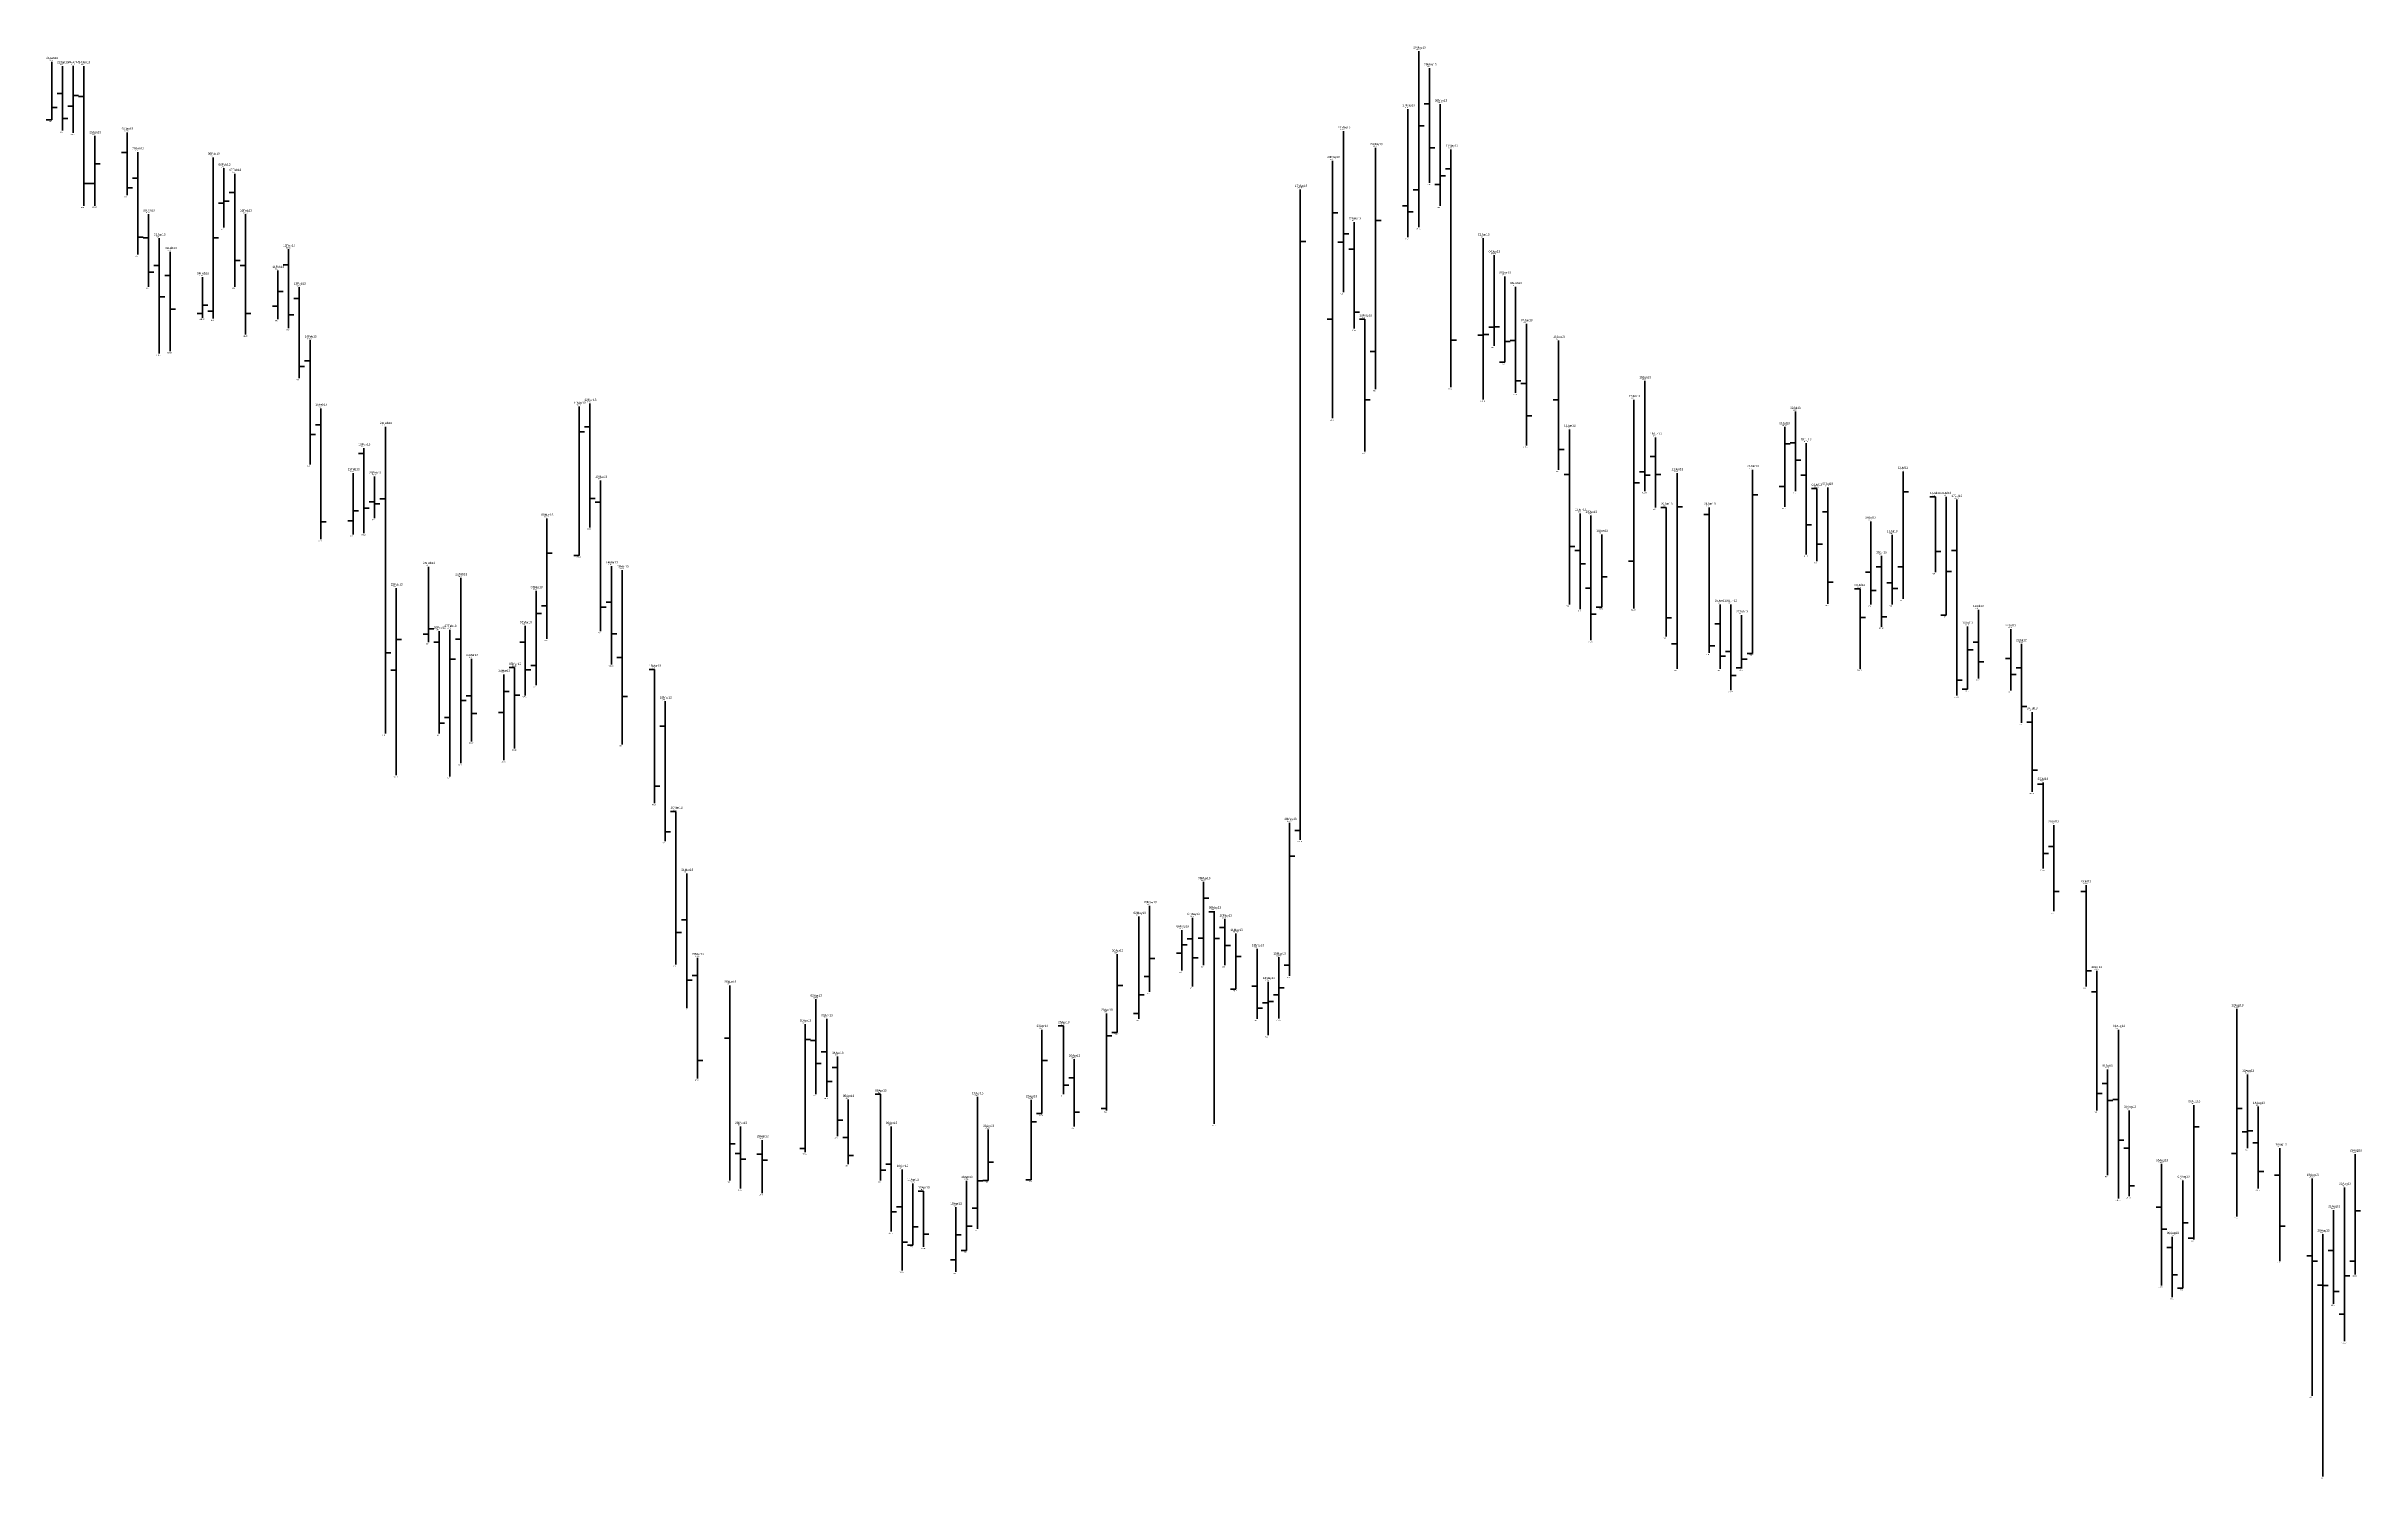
# Model space of a CAD drawing. Header units: inches. Extents: x 0 to 30000, y -20 to 2443.
# Drawn here: x 14121.5 to 14336.6, y 214.8 to 347.8 of the extents above; entities that cross this region are included whole.
import ezdxf

# ---------------------------------------------------------------- set-up
doc = ezdxf.new("R2010")
doc.units = ezdxf.units.IN
doc.header["$MEASUREMENT"] = 0
for name, color, linetype in [('DATE', 7, 'Continuous'), ('Graph', 7, 'Continuous'), ('Rate', 7, 'Continuous')]:
    doc.layers.add(name, color=color, linetype=linetype)
doc.styles.get("Standard").update_dxf_attribs({"font": 'arial.ttf'})

msp = doc.modelspace()

# ---------------------------------------------------------------- linework, layer by layer
at = {"layer": 'Graph', "color": 3, "lineweight": 35}
for p, q in [((14122, 346.4), (14122, 341)), ((14249, 347.375), (14249, 331.025)), ((14124, 346.025), (14124, 339.8)), ((14122, 342.15), (14122.5, 342.15)), ((14124, 342.275), (14123.5, 342.275)), ((14124, 343.275), (14124.5, 343.275)), ((14251, 342.45), (14251, 333)), ((14122, 341), (14121.5, 341)), ((14242, 339.95), (14242, 325)), ((14249, 340.45), (14249.5, 340.45)), ((14126, 339.5), (14126, 333.025)), ((14245, 338.4), (14245, 316)), ((14126, 336.925), (14126.5, 336.925)), ((14137, 337.5), (14137, 322.55)), ((14138, 336.5), (14138, 331)), ((14241, 337.2), (14241, 313.3)), ((14251, 335.8), (14251.5, 335.8)), ((14126, 335.075), (14125.5, 335.075)), ((14138, 333.45), (14138.5, 333.45)), ((14238, 334.525), (14238, 274.125)), ((14249, 334.5), (14248.5, 334.5)), ((14251, 335), (14250.5, 335)), ((14138, 333.275), (14137.5, 333.275)), ((14241, 332.35), (14241.5, 332.35)), ((14245, 331.65), (14245.5, 331.65)), ((14137, 330.05), (14137.5, 330.05)), ((14238, 329.7), (14238.5, 329.7)), ((14242, 329.625), (14241.5, 329.625)), ((14242, 330.4), (14242.5, 330.4)), ((14255, 330), (14255, 315.025)), ((14143, 327), (14143, 322.5)), ((14256, 328.425), (14256, 320)), ((14136, 326.4), (14136, 322.625)), ((14143, 325.05), (14143.5, 325.05)), ((14257, 326.45), (14257, 318.5)), ((14136, 323), (14135.5, 323)), ((14136, 323.8), (14136.5, 323.8)), ((14137, 323.225), (14136.5, 323.225)), ((14143, 323.7), (14142.5, 323.7)), ((14241, 322.5), (14240.5, 322.5)), ((14255, 321), (14254.5, 321)), ((14255, 321.05), (14255.5, 321.05)), ((14256, 321.75), (14255.5, 321.75)), ((14256, 321.775), (14256.5, 321.775)), ((14245, 319.5), (14244.5, 319.5)), ((14257, 318.5), (14256.5, 318.5)), ((14257, 320.425), (14257.5, 320.425)), ((14171, 314.375), (14171, 300.525)), ((14269, 315), (14269, 295.625)), ((14171, 312.025), (14171.5, 312.025)), ((14283, 312.475), (14283, 305.05)), ((14283, 310.9), (14283.5, 310.9)), ((14150, 308.2), (14150, 302.5)), ((14273, 308.2), (14273, 290)), ((14280, 308.5), (14280, 291.45)), ((14294, 308.35), (14294, 296.5)), ((14269, 307.3), (14269.5, 307.3)), ((14280, 306.175), (14280.5, 306.175)), ((14283, 306.95), (14282.5, 306.95)), ((14294, 306.45), (14294.5, 306.45)), ((14298, 306), (14298, 295)), ((14150, 303.75), (14149.5, 303.75)), ((14150, 304.7), (14150.5, 304.7)), ((14168, 303.975), (14168, 292.8)), ((14273, 305.05), (14273.5, 305.05)), ((14266, 302.5), (14266, 295.75)), ((14157, 299.5), (14157, 292.5)), ((14168, 300.75), (14168.5, 300.75)), ((14171, 300.525), (14170.5, 300.525)), ((14269, 300), (14268.5, 300)), ((14294, 299.475), (14293.5, 299.475)), ((14298, 299.05), (14298.5, 299.05)), ((14154, 297.5), (14154, 280.125)), ((14167, 297.25), (14167, 288.5)), ((14266, 298.55), (14266.5, 298.55)), ((14167, 295.15), (14167.5, 295.15)), ((14168, 295.875), (14167.5, 295.875)), ((14266, 295.75), (14265.5, 295.75)), ((14279, 295), (14279, 290.05)), ((14298, 295), (14297.5, 295)), ((14154, 292.725), (14154.5, 292.725)), ((14157, 293.225), (14156.5, 293.225)), ((14157, 293.725), (14157.5, 293.725)), ((14159, 293.65), (14159, 280)), ((14300, 293.95), (14300, 288.125)), ((14159, 290.925), (14159.5, 290.925)), ((14273, 292.325), (14272.5, 292.325)), ((14279, 290.925), (14279.5, 290.925)), ((14280, 291.45), (14279.5, 291.45)), ((14300, 291.775), (14300.5, 291.775)), ((14154, 289.9), (14153.5, 289.9)), ((14164, 289.5), (14164, 281.525)), ((14167, 290.325), (14166.5, 290.325)), ((14279, 290.1), (14278.5, 290.1)), ((14164, 287.9), (14164.5, 287.9)), ((14300, 288.125), (14299.5, 288.125)), ((14159, 285.5), (14158.5, 285.5)), ((14164, 285.95), (14163.5, 285.95)), ((14237, 275.725), (14237, 261.5)), ((14238, 275), (14237.5, 275)), ((14237, 272.625), (14237.5, 272.625)), ((14229, 270.225), (14229, 262.5)), ((14223, 267), (14223, 257.5)), ((14224, 268), (14224, 260)), ((14229, 268.7), (14229.5, 268.7)), ((14227, 265.75), (14227, 262)), ((14229, 265), (14228.5, 265)), ((14232, 265.425), (14232, 260.25)), ((14221, 263.5), (14221, 256.25)), ((14224, 263.125), (14224.5, 263.125)), ((14227, 263.6), (14226.5, 263.6)), ((14227, 264.375), (14227.5, 264.375)), ((14232, 263.3), (14232.5, 263.3)), ((14236, 263.225), (14236, 257.525)), ((14237, 262.5), (14236.5, 262.5)), ((14221, 260.6), (14221.5, 260.6)), ((14224, 261.45), (14223.5, 261.45)), ((14235, 260.95), (14235, 256)), ((14236, 260.4), (14236.5, 260.4)), ((14223, 259.725), (14223.5, 259.725)), ((14232, 260.25), (14231.5, 260.25)), ((14235, 259), (14234.5, 259)), ((14235, 259.125), (14235.5, 259.125)), ((14236, 259.75), (14235.5, 259.75)), ((14325, 258.425), (14325, 239.15)), ((14192, 257), (14192, 245.125)), ((14214, 256.5), (14214, 248.7)), ((14220, 258), (14220, 249)), ((14221, 256.25), (14220.5, 256.25)), ((14223, 258), (14222.5, 258)), ((14192, 255.575), (14192.5, 255.575)), ((14220, 255.925), (14220.5, 255.925)), ((14214, 253.65), (14214.5, 253.65)), ((14326, 252.35), (14326, 245.5)), ((14208, 250.25), (14208, 238)), ((14213, 249.975), (14213, 242.55)), ((14213, 247.95), (14213.5, 247.95)), ((14214, 248.7), (14213.5, 248.7)), ((14220, 249.175), (14219.5, 249.175)), ((14321, 249.5), (14321, 237)), ((14321, 247.475), (14321.5, 247.475)), ((14325, 249.175), (14325.5, 249.175)), ((14192, 245.45), (14191.5, 245.45)), ((14209, 247.225), (14209, 242.5)), ((14326, 247), (14325.5, 247)), ((14326, 247.1), (14326.5, 247.1)), ((14209, 244.2), (14209.5, 244.2)), ((14325, 245), (14324.5, 245)), ((14336, 244.95), (14336, 233.775)), ((14202, 242.225), (14202, 236.5)), ((14207, 242.475), (14207, 236)), ((14208, 242.475), (14208.5, 242.475)), ((14209, 242.5), (14208.5, 242.5)), ((14213, 242.55), (14212.5, 242.55)), ((14320, 242.5), (14320, 232.5)), ((14335, 241.85), (14335, 227.575)), ((14206, 240), (14206, 234)), ((14208, 239.925), (14207.5, 239.925)), ((14336, 239.675), (14336.5, 239.675)), ((14202, 238.175), (14202.5, 238.175)), ((14206, 237.45), (14206.5, 237.45)), ((14207, 238.25), (14207.5, 238.25)), ((14320, 238.55), (14320.5, 238.55)), ((14321, 237.125), (14320.5, 237.125)), ((14202, 236.5), (14201.5, 236.5)), ((14206, 235.125), (14205.5, 235.125)), ((14207, 236), (14206.5, 236)), ((14336, 235), (14335.5, 235)), ((14320, 232.5), (14319.5, 232.5)), ((14335, 233.65), (14335.5, 233.65)), ((14335, 230.075), (14334.5, 230.075))]:
    msp.add_line(p, q, dxfattribs=at)
at = {"layer": 'Graph', "color": 1, "lineweight": 35}
for p, q in [((14123, 346), (14123, 340)), ((14125, 346), (14125, 333)), ((14250, 345.8), (14250, 335.15)), ((14123, 343.45), (14122.5, 343.45)), ((14125, 343.175), (14124.5, 343.175)), ((14250, 342.5), (14249.5, 342.5)), ((14123, 341.125), (14123.5, 341.125)), ((14248, 342), (14248, 330.1)), ((14129, 337.975), (14128.5, 337.975)), ((14129, 339.825), (14129, 334)), ((14130, 338), (14130, 328.5)), ((14250, 338.4), (14250.5, 338.4)), ((14252, 338.25), (14252, 316.175)), ((14130, 335.575), (14129.5, 335.575)), ((14139, 336), (14139, 325.5)), ((14252, 336.45), (14251.5, 336.45)), ((14125, 335.1), (14125.5, 335.1)), ((14129, 334.7), (14129.5, 334.7)), ((14139, 334.25), (14138.5, 334.25)), ((14131, 332.25), (14131, 325.5)), ((14140, 332.225), (14140, 321.075)), ((14243, 331.5), (14243, 321.625)), ((14248, 333), (14247.5, 333)), ((14248, 332.45), (14248.5, 332.45)), ((14130, 330.1), (14130.5, 330.1)), ((14131, 330.05), (14130.5, 330.05)), ((14132, 330), (14132, 319.3)), ((14132, 327.475), (14131.5, 327.475)), ((14133, 328.75), (14133, 319.525)), ((14139, 327.925), (14139.5, 327.925)), ((14140, 327.475), (14139.5, 327.475)), ((14144, 327.525), (14143.5, 327.525)), ((14144, 328.975), (14144, 321.65)), ((14243, 329), (14242.5, 329)), ((14131, 326.85), (14131.5, 326.85)), ((14133, 326.55), (14132.5, 326.55)), ((14145, 325.45), (14145, 317)), ((14258, 325.5), (14258, 315.65)), ((14132, 324.55), (14132.5, 324.55)), ((14133, 323.425), (14133.5, 323.425)), ((14140, 323.025), (14140.5, 323.025)), ((14144, 322.9), (14144.5, 322.9)), ((14145, 324.4), (14144.5, 324.4)), ((14243, 323.125), (14243.5, 323.125)), ((14146, 320.525), (14146, 309)), ((14244, 322.5), (14243.5, 322.5)), ((14244, 322.5), (14244, 310.2)), ((14252, 320.55), (14252.5, 320.55)), ((14259, 322.05), (14259, 310.75)), ((14146, 318.625), (14145.5, 318.625)), ((14258, 320.5), (14257.5, 320.5)), ((14262, 320.5), (14262, 308.5)), ((14145, 318.1), (14145.5, 318.1)), ((14258, 316.75), (14258.5, 316.75)), ((14259, 316.5), (14258.5, 316.5)), ((14270, 316.75), (14270, 306.525)), ((14147, 314.2), (14147, 302.05)), ((14172, 314.65), (14172, 303.15)), ((14244, 315), (14244.5, 315)), ((14262, 315), (14261.5, 315)), ((14147, 312.675), (14146.5, 312.675)), ((14153, 312.5), (14153, 284)), ((14172, 312.5), (14171.5, 312.5)), ((14259, 313.525), (14259.5, 313.525)), ((14263, 312.25), (14263, 296)), ((14284, 313.9), (14284, 306.5)), ((14146, 311.775), (14146.5, 311.775)), ((14151, 310), (14150.5, 310)), ((14151, 310.5), (14151, 302.625)), ((14262, 310.375), (14262.5, 310.375)), ((14271, 311.5), (14271, 305)), ((14284, 311), (14283.5, 311)), ((14285, 310.975), (14285, 300.625)), ((14152, 307.875), (14152, 304)), ((14263, 308.075), (14262.5, 308.075)), ((14270, 308.3), (14269.5, 308.3)), ((14270, 308), (14270.5, 308)), ((14271, 309.725), (14270.5, 309.725)), ((14271, 308.05), (14271.5, 308.05)), ((14284, 309.4), (14284.5, 309.4)), ((14285, 308), (14284.5, 308)), ((14152, 305.525), (14151.5, 305.525)), ((14153, 305.8), (14152.5, 305.8)), ((14172, 305.825), (14172.5, 305.825)), ((14173, 305.5), (14172.5, 305.5)), ((14173, 307.5), (14173, 293.5)), ((14286, 306.775), (14285.5, 306.775)), ((14286, 306.775), (14286, 300)), ((14287, 306.85), (14287, 296.05)), ((14297, 306), (14296.5, 306)), ((14297, 306), (14297, 299)), ((14299, 305.725), (14299, 287.525)), ((14147, 303.65), (14147.5, 303.65)), ((14151, 304.925), (14151.5, 304.925)), ((14152, 305.325), (14152.5, 305.325)), ((14264, 304.45), (14264, 295.55)), ((14265, 304.25), (14265, 292.675)), ((14272, 305), (14271.5, 305)), ((14272, 305), (14272, 293)), ((14276, 304.35), (14275.5, 304.35)), ((14276, 305), (14276, 291.5)), ((14285, 303.4), (14285.5, 303.4)), ((14287, 304.6), (14286.5, 304.6)), ((14291, 303.7), (14291, 296)), ((14263, 301.375), (14263.5, 301.375)), ((14286, 301.6), (14286.5, 301.6)), ((14293, 302.45), (14293, 296)), ((14174, 299.55), (14174, 290.425)), ((14175, 299.175), (14175, 283)), ((14264, 301), (14263.5, 301)), ((14264, 299.775), (14264.5, 299.775)), ((14291, 299), (14290.5, 299)), ((14292, 299.5), (14291.5, 299.5)), ((14292, 300.5), (14292, 293.925)), ((14297, 300.925), (14297.5, 300.925)), ((14299, 301), (14298.5, 301)), ((14160, 298.45), (14160, 281.25)), ((14265, 297.5), (14264.5, 297.5)), ((14287, 298.05), (14287.5, 298.05)), ((14290, 297.45), (14289.5, 297.45)), ((14290, 297.45), (14290, 290.025)), ((14291, 297.3), (14291.5, 297.3)), ((14293, 298), (14292.5, 298)), ((14293, 297.475), (14293.5, 297.475)), ((14173, 295.725), (14173.5, 295.725)), ((14174, 296.2), (14173.5, 296.2)), ((14265, 295.075), (14265.5, 295.075)), ((14272, 294.75), (14272.5, 294.75)), ((14277, 296), (14277, 290)), ((14278, 296), (14278, 288.025)), ((14290, 294.775), (14290.5, 294.775)), ((14292, 294.85), (14292.5, 294.85)), ((14301, 295.5), (14301, 289.1)), ((14158, 293.5), (14158, 284)), ((14160, 292.775), (14159.5, 292.775)), ((14166, 294), (14166, 287.55)), ((14174, 293.275), (14174.5, 293.275)), ((14277, 294.2), (14276.5, 294.2)), ((14304, 293.7), (14304, 288)), ((14153, 291.5), (14153.5, 291.5)), ((14158, 292.5), (14157.5, 292.5)), ((14161, 290.95), (14161, 283.275)), ((14166, 292.5), (14165.5, 292.5)), ((14175, 291.05), (14174.5, 291.05)), ((14276, 292.15), (14276.5, 292.15)), ((14277, 291.2), (14277.5, 291.2)), ((14278, 291.625), (14277.5, 291.625)), ((14301, 292.5), (14300.5, 292.5)), ((14301, 290.675), (14301.5, 290.675)), ((14304, 290.975), (14303.5, 290.975)), ((14305, 292.325), (14305, 285)), ((14165, 290.125), (14164.5, 290.125)), ((14165, 290.125), (14165, 282.625)), ((14166, 289.925), (14166.5, 289.925)), ((14178, 289.95), (14177.5, 289.95)), ((14178, 289.95), (14178, 277.55)), ((14278, 289.4), (14278.5, 289.4)), ((14299, 288.975), (14299.5, 288.975)), ((14304, 289.475), (14304.5, 289.475)), ((14305, 290.1), (14304.5, 290.1)), ((14160, 287.075), (14160.5, 287.075)), ((14161, 287.5), (14160.5, 287.5)), ((14165, 287.575), (14165.5, 287.575)), ((14175, 287.45), (14175.5, 287.45)), ((14179, 287), (14179, 274)), ((14305, 286.5), (14305.5, 286.5)), ((14158, 284.975), (14158.5, 284.975)), ((14161, 285.85), (14161.5, 285.85)), ((14179, 284.7), (14178.5, 284.7)), ((14306, 285.05), (14305.5, 285.05)), ((14306, 286), (14306, 278.575)), ((14306, 280.6), (14306.5, 280.6)), ((14178, 279.125), (14178.5, 279.125)), ((14307, 279.3), (14306.5, 279.3)), ((14307, 279.45), (14307, 271.475)), ((14180, 276.775), (14179.5, 276.775)), ((14180, 276.775), (14180, 262.55)), ((14308, 275.5), (14308, 267.5)), ((14179, 274.875), (14179.5, 274.875)), ((14308, 273.5), (14307.5, 273.5)), ((14307, 272.85), (14307.5, 272.85)), ((14181, 271), (14181, 258.5)), ((14308, 269.325), (14308.5, 269.325)), ((14311, 269.325), (14310.5, 269.325)), ((14311, 269.925), (14311, 260.5)), ((14228, 266.9), (14228, 260.5)), ((14230, 267.45), (14229.5, 267.45)), ((14230, 267.5), (14230, 247.75)), ((14231, 266.75), (14231, 262.5)), ((14180, 265.525), (14180.5, 265.525)), ((14181, 266.7), (14180.5, 266.7)), ((14228, 264.95), (14227.5, 264.95)), ((14230, 264.975), (14230.5, 264.975)), ((14231, 266), (14230.5, 266)), ((14182, 263.175), (14182, 251.95)), ((14228, 263.175), (14228.5, 263.175)), ((14231, 264.325), (14231.5, 264.325)), ((14234, 264), (14234, 257.5)), ((14181, 261.1), (14181.5, 261.1)), ((14182, 261.525), (14181.5, 261.525)), ((14185, 260.6), (14185, 242.5)), ((14234, 260.55), (14233.5, 260.55)), ((14311, 261.975), (14311.5, 261.975)), ((14312, 261.975), (14312, 249)), ((14193, 259.325), (14193, 250.5)), ((14234, 258.5), (14234.5, 258.5)), ((14312, 260), (14311.5, 260)), ((14194, 257.5), (14194, 250.25)), ((14216, 256.85), (14215.5, 256.85)), ((14216, 256.85), (14216, 250.5)), ((14314, 256.5), (14314, 240.825)), ((14185, 255.725), (14184.5, 255.725)), ((14193, 255.5), (14192.5, 255.5)), ((14194, 254.45), (14193.5, 254.45)), ((14195, 254), (14195, 246.6)), ((14182, 253.625), (14182.5, 253.625)), ((14193, 253.35), (14193.5, 253.35)), ((14194, 251.675), (14194.5, 251.675)), ((14195, 253), (14194.5, 253)), ((14217, 252.025), (14216.5, 252.025)), ((14217, 253.75), (14217, 247.5)), ((14313, 252.8), (14313, 243)), ((14196, 250), (14196, 244)), ((14199, 250.5), (14198.5, 250.5)), ((14199, 250.5), (14199, 242.5)), ((14216, 251.35), (14216.5, 251.35)), ((14312, 250.575), (14312.5, 250.575)), ((14313, 251.5), (14312.5, 251.5)), ((14313, 249.925), (14313.5, 249.925)), ((14314, 250), (14313.5, 250)), ((14186, 247.5), (14186, 241.75)), ((14195, 248.1), (14195.5, 248.1)), ((14200, 247.5), (14200, 237.75)), ((14217, 248.825), (14217.5, 248.825)), ((14315, 249), (14315, 241.025)), ((14327, 249.35), (14327, 241.75)), ((14185, 245.9), (14185.5, 245.9)), ((14188, 246.25), (14188, 241.3)), ((14196, 246.5), (14195.5, 246.5)), ((14314, 246.25), (14314.5, 246.25)), ((14315, 245.5), (14314.5, 245.5)), ((14327, 246), (14326.5, 246)), ((14329, 245.5), (14329, 235)), ((14186, 245), (14185.5, 245)), ((14186, 244.475), (14186.5, 244.475)), ((14188, 244.95), (14187.5, 244.95)), ((14188, 244.375), (14188.5, 244.375)), ((14196, 244.8), (14196.5, 244.8)), ((14199, 243.45), (14199.5, 243.45)), ((14200, 244), (14199.5, 244)), ((14201, 243.5), (14201, 234.125)), ((14318, 244.025), (14318, 232.75)), ((14327, 243.325), (14327.5, 243.325)), ((14203, 241.5), (14202.5, 241.5)), ((14203, 241.5), (14203, 236.325)), ((14315, 242), (14315.5, 242)), ((14329, 243), (14328.5, 243)), ((14332, 242.675), (14332, 222.5)), ((14200, 239.575), (14200.5, 239.575)), ((14201, 240.05), (14200.5, 240.05)), ((14318, 240), (14317.5, 240)), ((14334, 239.75), (14334, 231.05)), ((14201, 236.775), (14201.5, 236.775)), ((14203, 237.5), (14203.5, 237.5)), ((14318, 237.975), (14318.5, 237.975)), ((14319, 237.275), (14319, 231.65)), ((14329, 238.25), (14329.5, 238.25)), ((14333, 237.5), (14333, 215)), ((14319, 236.275), (14318.5, 236.275)), ((14332, 235.5), (14331.5, 235.5)), ((14332, 235), (14332.5, 235)), ((14334, 236), (14333.5, 236)), ((14319, 233.725), (14319.5, 233.725)), ((14333, 232.775), (14332.5, 232.775)), ((14333, 232.75), (14333.5, 232.75)), ((14334, 232.175), (14334.5, 232.175))]:
    msp.add_line(p, q, dxfattribs=at)

# ---------------------------------------------------------------- texts
at = {"layer": 'DATE'}
for s, p in [('21Jan13', (14121.5, 346.65)), ('22Jan13', (14122.5, 346.25)), ('23Jan13', (14123.5, 346.275)), ('24Jan13', (14124.5, 346.25)), ('28May13', (14248.5, 347.625)), ('29May13', (14249.5, 346.05)), ('27May13', (14247.5, 342.25)), ('30May13', (14250.5, 342.7)), ('25Jan13', (14125.5, 339.75)), ('28Jan13', (14128.5, 340.075)), ('21May13', (14241.5, 340.2)), ('29Jan13', (14129.5, 338.25)), ('05Feb13', (14136.5, 337.75)), ('24May13', (14244.5, 338.65)), ('31May13', (14251.5, 338.5)), ('06Feb13', (14137.5, 336.75)), ('07Feb13', (14138.5, 336.25)), ('20May13', (14240.5, 337.45)), ('17May13', (14237.5, 334.775)), ('30Jan13', (14130.5, 332.5)), ('08Feb13', (14139.5, 332.475)), ('22May13', (14242.5, 331.75)), ('31Jan13', (14131.5, 330.25)), ('01Feb13', (14132.5, 329)), ('12Feb13', (14143.5, 329.225)), ('03Jun13', (14254.5, 330.25)), ('11Feb13', (14142.5, 327.25)), ('04Jun13', (14255.5, 328.675)), ('04Feb13', (14135.5, 326.65)), ('13Feb13', (14144.5, 325.7)), ('05Jun13', (14256.5, 326.7)), ('06Jun13', (14257.5, 325.75)), ('23May13', (14243.5, 322.75)), ('14Feb13', (14145.5, 320.775)), ('07Jun13', (14258.5, 322.3)), ('10Jun13', (14261.5, 320.75)), ('18Jun13', (14269.5, 317)), ('15Feb13', (14146.5, 314.45)), ('11Mar13', (14170.5, 314.625)), ('12Mar13', (14171.5, 314.9)), ('17Jun13', (14268.5, 315.25)), ('02Jul13', (14283.5, 314.15)), ('21Feb13', (14152.5, 312.75)), ('11Jun13', (14262.5, 312.5)), ('19Jun13', (14270.5, 311.75)), ('01Jul13', (14282.5, 312.725)), ('19Feb13', (14150.5, 310.75)), ('03Jul13', (14284.5, 311.225)), ('18Feb13', (14149.5, 308.45)), ('20Feb13', (14151.5, 308.125)), ('13Mar13', (14172.5, 307.75)), ('21Jun13', (14272.5, 308.45)), ('28Jun13', (14279.5, 308.75)), ('12Jul13', (14293.5, 308.6)), ('20Jun13', (14271.5, 305.25)), ('24Jun13', (14275.5, 305.25)), ('04Jul13', (14285.5, 307.025)), ('05Jul13', (14286.5, 307.1)), ('15Jul13', (14296.5, 306.25)), ('16Jul13', (14297.5, 306.25)), ('17Jul13', (14298.5, 305.975)), ('08Mar13', (14167.5, 304.225)), ('12Jun13', (14263.5, 304.7)), ('13Jun13', (14264.5, 304.5)), ('09Jul13', (14290.5, 303.95)), ('14Jun13', (14265.5, 302.75)), ('11Jul13', (14292.5, 302.7)), ('25Feb13', (14156.5, 299.75)), ('14Mar13', (14173.5, 299.8)), ('15Mar13', (14174.5, 299.425)), ('10Jul13', (14291.5, 300.75)), ('22Feb13', (14153.5, 297.75)), ('28Feb13', (14159.5, 298.7)), ('07Mar13', (14166.5, 297.5)), ('08Jul13', (14289.5, 297.7)), ('25Jun13', (14276.5, 296.25)), ('26Jun13', (14277.5, 296.25)), ('27Jun13', (14278.5, 295.25)), ('19Jul13', (14300.5, 295.75)), ('26Feb13', (14157.5, 293.75)), ('27Feb13', (14158.5, 293.9)), ('06Mar13', (14165.5, 294.25)), ('18Jul13', (14299.5, 294.2)), ('22Jul13', (14303.5, 293.95)), ('23Jul13', (14304.5, 292.575)), ('01Mar13', (14160.5, 291.2)), ('05Mar13', (14164.5, 290.375)), ('18Mar13', (14177.5, 290.2)), ('04Mar13', (14163.5, 289.75)), ('19Mar13', (14178.5, 287.25)), ('24Jul13', (14305.5, 286.25)), ('25Jul13', (14306.5, 279.7)), ('20Mar13', (14179.5, 277.025)), ('16May13', (14236.5, 275.975)), ('26Jul13', (14307.5, 275.75)), ('21Mar13', (14180.5, 271.25)), ('08May13', (14228.5, 270.475)), ('29Jul13', (14310.5, 270.175)), ('02May13', (14222.5, 267.25)), ('03May13', (14223.5, 268.25)), ('07May13', (14227.5, 267.15)), ('09May13', (14229.5, 267.75)), ('10May13', (14230.5, 267)), ('06May13', (14226.5, 266)), ('11May13', (14231.5, 265.675)), ('22Mar13', (14181.5, 263.425)), ('30Apr13', (14220.5, 263.75)), ('13May13', (14233.5, 264.25)), ('15May13', (14235.5, 263.475)), ('30Jul13', (14311.5, 262.225)), ('25Mar13', (14184.5, 260.85)), ('14May13', (14234.5, 261.2)), ('02Apr13', (14192.5, 259.575)), ('29Apr13', (14219.5, 258.25)), ('12Aug13', (14324.5, 258.675)), ('01Apr13', (14191.5, 257.25)), ('03Apr13', (14193.5, 257.75)), ('23Apr13', (14213.5, 256.75)), ('25Apr13', (14215.5, 257.1)), ('01Aug13', (14313.5, 256.75)), ('04Apr13', (14194.5, 254.25)), ('26Apr13', (14216.5, 254)), ('31Jul13', (14312.5, 253.05)), ('13Aug13', (14325.5, 252.6)), ('05Apr13', (14195.5, 250.25)), ('08Apr13', (14198.5, 250.75)), ('17Apr13', (14207.5, 250.5)), ('22Apr13', (14212.5, 250.225)), ('08Aug13', (14320.5, 249.75)), ('14Aug13', (14326.5, 249.6)), ('26Mar13', (14185.5, 247.75)), ('09Apr13', (14199.5, 247.75)), ('18Apr13', (14208.5, 247.475)), ('02Aug13', (14314.5, 249.25)), ('28Mar13', (14187.5, 246.5)), ('16Aug13', (14328.5, 245.75)), ('23Aug13', (14335.5, 245.2)), ('10Apr13', (14200.5, 243.75)), ('05Aug13', (14317.5, 244.275)), ('19Aug13', (14331.5, 242.925)), ('11Apr13', (14201.5, 242.475)), ('12Apr13', (14202.5, 241.75)), ('16Apr13', (14206.5, 242.725)), ('07Aug13', (14319.5, 242.75)), ('22Aug13', (14334.5, 242.1)), ('15Apr13', (14205.5, 240.25)), ('21Aug13', (14333.5, 240)), ('06Aug13', (14318.5, 237.525)), ('20Aug13', (14332.5, 237.75))]:
    msp.add_text(s, height=0.2, dxfattribs=at).set_placement(p)
at = {"layer": 'Rate'}
for s, p in [('692.8', (14121.75, 346.5)), ('694.75', (14248.75, 347.475)), ('692', (14122.75, 346.1)), ('692.05', (14123.75, 346.125)), ('692', (14124.75, 346.1)), ('691.6', (14249.75, 345.9)), ('684', (14247.75, 342.1)), ('684.9', (14250.75, 342.55)), ('682', (14121.75, 340.8)), ('680', (14122.75, 339.8)), ('679.65', (14128.75, 339.925)), ('679.9', (14241.75, 340.05)), ('679.6', (14123.75, 339.6)), ('679', (14125.75, 339.6)), ('676', (14129.75, 338.1)), ('676.8', (14244.75, 338.5)), ('676.5', (14251.75, 338.35)), ('675', (14136.75, 337.6)), ('673', (14137.75, 336.6)), ('672', (14138.75, 336.1)), ('674.4', (14240.75, 337.3)), ('668', (14128.75, 333.8)), ('669.05', (14237.75, 334.625)), ('670.3', (14249.75, 334.95)), ('666', (14124.75, 332.8)), ('666.05', (14125.75, 332.825)), ('664.5', (14130.75, 332.35)), ('664.45', (14139.75, 332.325)), ('663', (14242.75, 331.6)), ('666', (14250.75, 332.8)), ('660', (14131.75, 330.1)), ('662', (14137.75, 330.8)), ('657.95', (14143.75, 329.075)), ('660.2', (14247.75, 329.9)), ('662.05', (14248.75, 330.825)), ('660', (14254.75, 330.1)), ('657', (14129.75, 328.3)), ('657.5', (14132.75, 328.85)), ('654', (14142.75, 327.1)), ('656.85', (14255.75, 328.525)), ('651', (14130.75, 325.3)), ('652.8', (14135.75, 326.5)), ('651', (14138.75, 325.3)), ('650.9', (14144.75, 325.55)), ('650', (14241.75, 324.8)), ('652.9', (14256.75, 326.55)), ('651', (14257.75, 325.6)), ('645', (14243.75, 322.6)), ('645.25', (14135.75, 322.425)), ('645.1', (14136.75, 322.35)), ('642.15', (14139.75, 320.875)), ('645', (14142.75, 322.3)), ('643.3', (14143.75, 321.45)), ('641.05', (14145.75, 320.625)), ('643.25', (14242.75, 321.425)), ('644.1', (14258.75, 322.15)), ('641', (14261.75, 320.6)), ('638.6', (14131.75, 319.1)), ('639.05', (14132.75, 319.325)), ('640', (14255.75, 319.8)), ('637', (14256.75, 318.3)), ('634', (14144.75, 316.8)), ('633.5', (14269.75, 316.85)), ('628.4', (14146.75, 314.3)), ('628.75', (14170.75, 314.475)), ('629.3', (14171.75, 314.75)), ('632', (14244.75, 315.8)), ('632.35', (14251.75, 315.975)), ('630.05', (14254.75, 314.825)), ('631.3', (14257.75, 315.45)), ('630', (14268.75, 315.1)), ('627.8', (14283.75, 314)), ('625', (14152.75, 312.6)), ('626.6', (14240.75, 313.1)), ('624.5', (14262.75, 312.35)), ('624.95', (14282.75, 312.575)), ('621', (14150.75, 310.6)), ('620.4', (14243.75, 310)), ('621.5', (14258.75, 310.55)), ('623', (14270.75, 311.6)), ('621.95', (14284.75, 311.075)), ('618', (14145.75, 308.8)), ('616.4', (14149.75, 308.3)), ('615.75', (14151.75, 307.975)), ('615', (14172.75, 307.6)), ('617', (14261.75, 308.3)), ('616.4', (14272.75, 308.3)), ('617', (14279.75, 308.6)), ('616.7', (14293.75, 308.45)), ('613.05', (14269.75, 306.325)), ('613', (14283.75, 306.3)), ('613.55', (14285.75, 306.875)), ('613.7', (14286.75, 306.95)), ('612', (14296.75, 306.1)), ('612', (14297.75, 306.1)), ('611.45', (14298.75, 305.825)), ('608', (14151.75, 303.8)), ('607.95', (14167.75, 304.075)), ('608.9', (14263.75, 304.55)), ('608.5', (14264.75, 304.35)), ('610', (14270.75, 304.8)), ('610', (14271.75, 305.1)), ('610', (14275.75, 305.1)), ('610.1', (14282.75, 304.85)), ('607.4', (14290.75, 303.8)), ('604.1', (14146.75, 301.85)), ('605', (14149.75, 302.3)), ('605.25', (14150.75, 302.425)), ('606.3', (14171.75, 302.95)), ('605', (14265.75, 302.6)), ('604.9', (14292.75, 302.55)), ('599', (14156.75, 299.6)), ('601.05', (14170.75, 300.325)), ('599.1', (14173.75, 299.65)), ('598.35', (14174.75, 299.275)), ('601.25', (14284.75, 300.425)), ('600', (14285.75, 299.8)), ('601', (14291.75, 300.6)), ('595', (14153.75, 297.6)), ('596.9', (14159.75, 298.55)), ('594.5', (14166.75, 297.35)), ('594.9', (14289.75, 297.55)), ('598', (14296.75, 298.8)), ('592', (14262.75, 295.8)), ('591.1', (14263.75, 295.35)), ('591.5', (14265.75, 295.55)), ('591.25', (14268.75, 295.425)), ('592', (14276.75, 296.1)), ('592', (14277.75, 296.1)), ('590', (14278.75, 295.1)), ('592.1', (14286.75, 295.85)), ('592', (14290.75, 295.8)), ('592', (14292.75, 295.8)), ('593', (14293.75, 296.3)), ('590', (14297.75, 294.8)), ('591', (14300.75, 295.6)), ('587', (14157.75, 293.6)), ('587.3', (14158.75, 293.75)), ('588', (14165.75, 294.1)), ('585.6', (14167.75, 292.6)), ('587', (14172.75, 293.3)), ('585.35', (14264.75, 292.475)), ('586', (14271.75, 292.8)), ('587.85', (14291.75, 293.725)), ('587.9', (14299.75, 294.05)), ('587.4', (14303.75, 293.8)), ('585', (14156.75, 292.3)), ('581.9', (14160.75, 291.05)), ('583', (14275.75, 291.3)), ('582.9', (14279.75, 291.25)), ('584.65', (14304.75, 292.425)), ('579', (14163.75, 289.6)), ('580.25', (14164.75, 290.225)), ('577', (14166.75, 288.3)), ('580.85', (14173.75, 290.225)), ('579.9', (14177.75, 290.05)), ('580', (14272.75, 289.8)), ('580', (14276.75, 289.8)), ('580.1', (14278.75, 289.85)), ('580.05', (14289.75, 289.825)), ('578.2', (14300.75, 288.9)), ('575.1', (14165.75, 287.35)), ('574', (14178.75, 287.1)), ('576.05', (14277.75, 287.825)), ('575.05', (14298.75, 287.325)), ('576.25', (14299.75, 287.925)), ('576', (14303.75, 287.8)), ('572', (14305.75, 286.1)), ('570', (14304.75, 284.8)), ('568', (14152.75, 283.8)), ('568', (14157.75, 283.8)), ('566.55', (14160.75, 283.075)), ('565.25', (14164.75, 282.425)), ('566', (14174.75, 282.8)), ('560.25', (14153.75, 279.925)), ('560', (14158.75, 279.8)), ('562.5', (14159.75, 281.05)), ('563.05', (14163.75, 281.325)), ('558.9', (14306.75, 279.55)), ('557.15', (14305.75, 278.375)), ('555.1', (14177.75, 277.35)), ('553.55', (14179.75, 276.875)), ('551.45', (14236.75, 275.825)), ('551', (14307.75, 275.6)), ('548', (14178.75, 273.8)), ('548.25', (14237.75, 273.925)), ('542', (14180.75, 271.1)), ('542.95', (14306.75, 271.275)), ('540.45', (14228.75, 270.325)), ('539.85', (14310.75, 270.025)), ('534', (14222.75, 267.1)), ('536', (14223.75, 268.1)), ('533.8', (14227.75, 267)), ('535', (14229.75, 267.6)), ('533.5', (14230.75, 266.85)), ('535', (14307.75, 267.3)), ('531.5', (14226.75, 265.85)), ('530.85', (14231.75, 265.525)), ('525.1', (14179.75, 262.35)), ('526.35', (14181.75, 263.275)), ('527', (14220.75, 263.6)), ('528', (14233.75, 264.1)), ('526.45', (14235.75, 263.325)), ('521.2', (14184.75, 260.7)), ('524', (14226.75, 261.8)), ('521', (14227.75, 260.3)), ('525', (14228.75, 262.3)), ('525', (14230.75, 262.3)), ('521.9', (14234.75, 261.05)), ('523', (14236.75, 261.3)), ('521', (14310.75, 260.3)), ('523.95', (14311.75, 262.075)), ('517', (14180.75, 258.3)), ('518.65', (14192.75, 259.425)), ('516', (14219.75, 258.1)), ('520', (14223.75, 259.8)), ('520.5', (14231.75, 260.05)), ('516.85', (14324.75, 258.525)), ('514', (14191.75, 257.1)), ('515', (14193.75, 257.6)), ('513', (14213.75, 256.6)), ('513.7', (14215.75, 256.95)), ('512.5', (14220.75, 256.05)), ('515', (14222.75, 257.3)), ('515', (14233.75, 257.3)), ('515.05', (14235.75, 257.325)), ('513', (14313.75, 256.6)), ('508', (14194.75, 254.1)), ('507.5', (14216.75, 253.85)), ('512', (14234.75, 255.8)), ('503.9', (14181.75, 251.75)), ('505.6', (14312.75, 252.9)), ('504.7', (14325.75, 252.45)), ('501', (14192.75, 250.3)), ('500.5', (14193.75, 250.05)), ('500', (14195.75, 250.1)), ('501', (14198.75, 250.6)), ('500.5', (14207.75, 250.35)), ('499.95', (14212.75, 250.075)), ('501', (14215.75, 250.3)), ('499', (14320.75, 249.6)), ('498.7', (14326.75, 249.45)), ('495', (14185.75, 247.6)), ('495', (14199.75, 247.6)), ('494.45', (14208.75, 247.325)), ('497.4', (14213.75, 248.5)), ('495', (14216.75, 247.3)), ('498', (14219.75, 248.8)), ('495.5', (14229.75, 247.55)), ('498', (14311.75, 248.8)), ('498', (14314.75, 249.1)), ('492.5', (14187.75, 246.35)), ('493.2', (14194.75, 246.4)), ('491', (14325.75, 245.3)), ('491', (14328.75, 245.6)), ('490.25', (14191.75, 244.925)), ('488', (14195.75, 243.8)), ('487', (14200.75, 243.6)), ('488.05', (14317.75, 244.125)), ('489.9', (14335.75, 245.05)), ('485', (14184.75, 242.3)), ('483.5', (14185.75, 241.55)), ('482.6', (14187.75, 241.1)), ('485', (14198.75, 242.3)), ('484.45', (14201.75, 242.325)), ('483', (14202.75, 241.6)), ('484.95', (14206.75, 242.575)), ('485', (14208.75, 242.3)), ('485.1', (14212.75, 242.35)), ('486', (14312.75, 242.8)), ('482.05', (14314.75, 240.825)), ('485', (14319.75, 242.6)), ('483.5', (14326.75, 241.55)), ('485.35', (14331.75, 242.775)), ('483.7', (14334.75, 241.95)), ('480', (14205.75, 240.1)), ('481.65', (14313.75, 240.625)), ('478.3', (14324.75, 238.95)), ('479.5', (14333.75, 239.85)), ('475.5', (14199.75, 237.55)), ('476', (14207.75, 237.8)), ('474.55', (14318.75, 237.375)), ('474', (14320.75, 236.8)), ('475', (14332.75, 237.6)), ('473', (14201.75, 236.3)), ('472.65', (14202.75, 236.125)), ('472', (14206.75, 235.8)), ('470', (14328.75, 234.8)), ('468.25', (14200.75, 233.925)), ('468', (14205.75, 233.8)), ('465.5', (14317.75, 232.55)), ('465', (14319.75, 232.3)), ('467.55', (14335.75, 233.575)), ('463.3', (14318.75, 231.45)), ('462.1', (14333.75, 230.85)), ('455.15', (14334.75, 227.375)), ('445', (14331.75, 222.3)), ('430', (14332.75, 214.8))]:
    msp.add_text(s, height=0.1, dxfattribs=at).set_placement(p)

doc.saveas('drawing.dxf')
